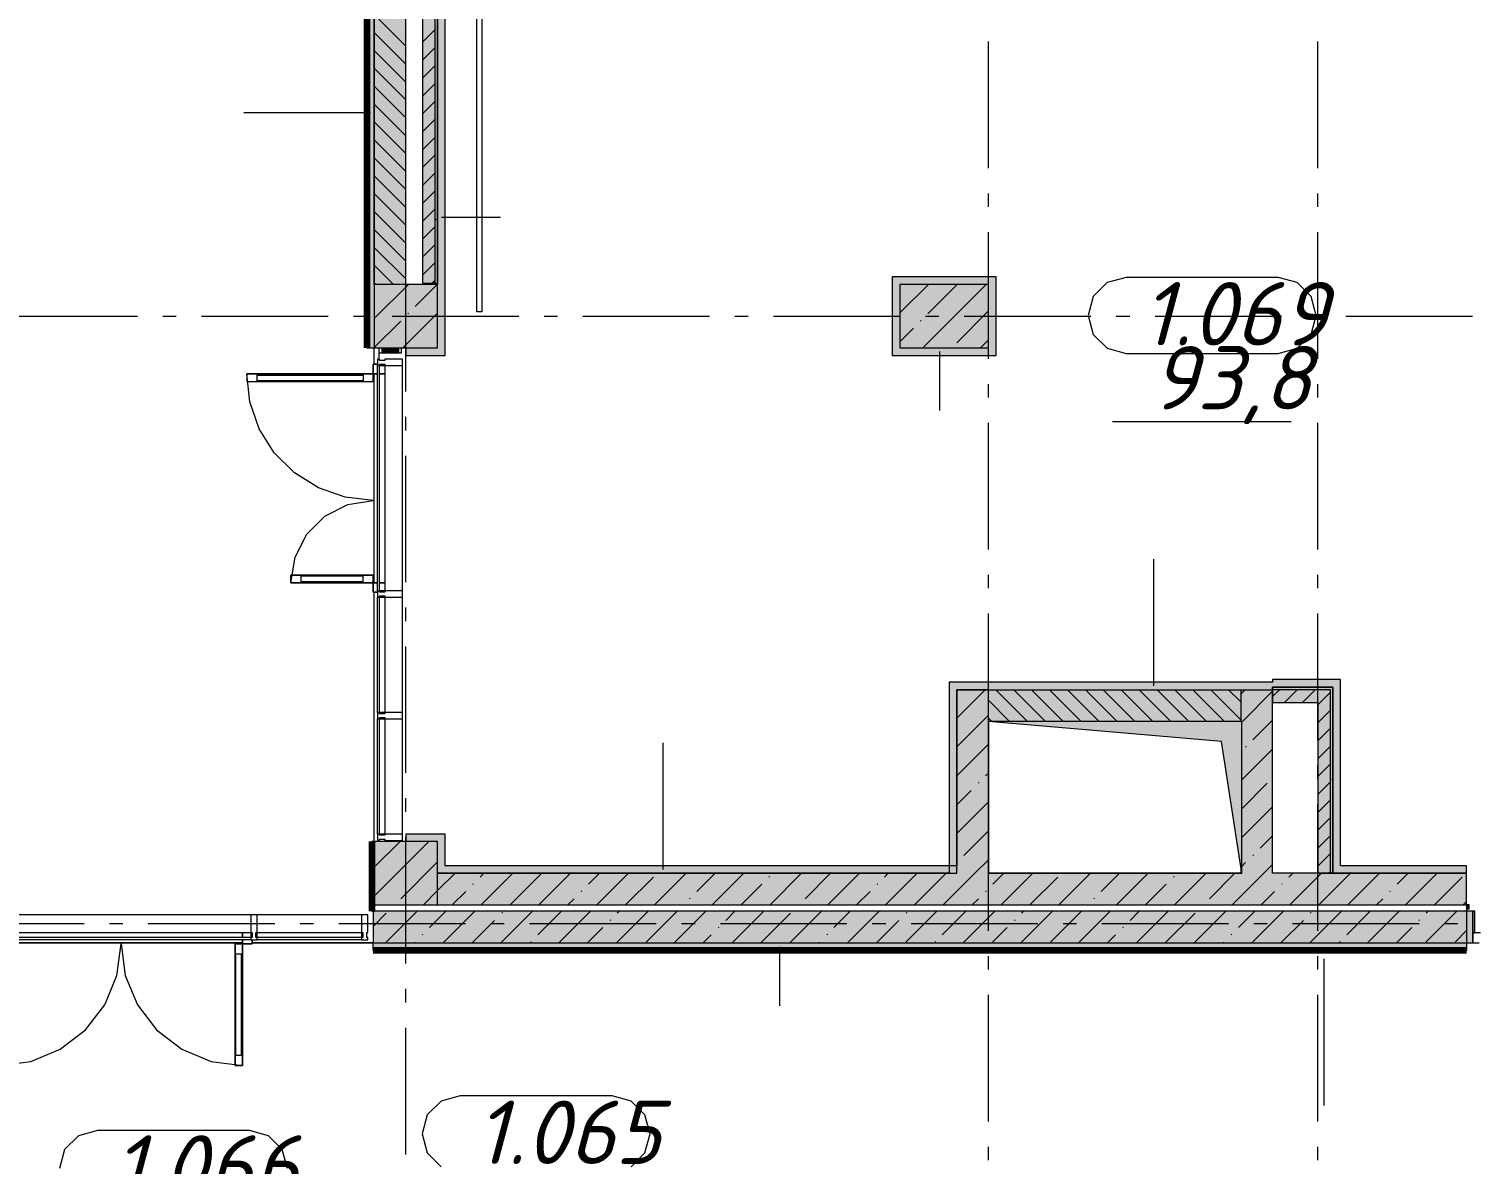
# Model space of a CAD drawing. Header units: millimetres. Extents: x -537608 to 253996, y -217170 to 186033.
# Drawn here: x -358903 to -347469, y -202596 to -193632 of the extents above; entities that cross this region are included whole.
import ezdxf

# ---------------------------------------------------------------- set-up
doc = ezdxf.new("R2010")
doc.units = ezdxf.units.MM
doc.layers.add('16) Лак 1.6м', color=160, linetype='Continuous', lineweight=90)
doc.layers.add('PDF _Геометрия', color=7, linetype='Continuous')
doc.layers.add('PDF _Текст', color=7, linetype='Continuous')
doc.layers.add('PDF _Сплошная заливка', color=7, linetype='Continuous', true_color=0xffffff)
doc.styles.add('PDF ISOCPEUR Italic', font='isocpeui.ttf')

msp = doc.modelspace()

# ---------------------------------------------------------------- hatches: boundary and pattern name
at = {"layer": 'PDF _Сплошная заливка', "transparency": 33554559}
h = msp.add_hatch(color=256, dxfattribs=at)
h.paths.add_polyline_path([(-355926.1997, -195649.6502), (-355926.1997, -192849.6508), (-356176.2008, -192849.6508), (-356176.2008, -195649.6502)], flags=0)
h.paths.add_polyline_path([(-356176.2008, -192349.6485), (-355926.1997, -192349.6485), (-355926.1997, -187549.6467), (-356176.2008, -187549.6467), (-356176.2008, -191069.5899)], flags=0)
h.paths.add_polyline_path([(-355926.1997, -187049.6466), (-355926.1997, -183849.6475), (-356176.2008, -183849.6475), (-356176.2008, -187049.6466)], flags=0)
for points in [[(-355796.1957, -195639.6519), (-355696.2038, -195639.6519), (-355696.2038, -183849.6475), (-355796.1957, -183849.6475), (-355796.1957, -193922.552)], [(-355696.2038, -195639.6519), (-355676.1986, -195639.6519), (-355676.1986, -183849.6475), (-355696.2038, -183849.6475), (-355696.2038, -193922.552)], [(-348626.1932, -198849.7375), (-348626.1932, -198829.7388), (-349083.2741, -198829.7388), (-349083.2741, -198849.7375), (-348726.1937, -198849.7375)], [(-348626.1932, -200299.6535), (-348606.1966, -200299.6535), (-348606.1966, -198829.7388), (-348626.1932, -198829.7388), (-348626.1932, -199628.4764)], [(-349486.1953, -199099.6526), (-349333.2752, -199099.6526), (-349333.2752, -198849.6515), (-351326.1966, -198849.6515), (-351326.1966, -199099.6526), (-349944.4302, -199099.6526)], [(-348726.1937, -200299.6535), (-348626.1932, -200299.6535), (-348626.1932, -198849.7375), (-348726.1937, -198849.7375), (-348726.1937, -199628.4764)]]:
    msp.add_hatch(color=256, dxfattribs=at).paths.add_polyline_path(points)
at = {"layer": 'PDF _Сплошная заливка', "true_color": 0x56bc34, "transparency": 33554559}
for points in [[(-356236.1993, -196149.6503), (-356176.2008, -196149.6503), (-356176.2008, -192469.6499), (-356236.1993, -192469.6499), (-356236.1993, -195649.6502)], [(-355676.1986, -196149.6503), (-355616.2, -196149.6503), (-355616.2, -192624.6498), (-355676.1986, -192624.6498), (-355676.1986, -195649.6502)], [(-351326.1966, -196149.6503), (-351266.198, -196149.6503), (-351266.198, -195589.6517), (-351326.1966, -195589.6517), (-351326.1966, -195649.6502)], [(-355676.1986, -196209.651), (-355616.2, -196209.651), (-355616.2, -196149.6503), (-355926.1997, -196149.6503), (-355926.1997, -196209.651)], [(-351326.1966, -196209.651), (-351266.198, -196209.651), (-351266.198, -196149.6503), (-352026.1996, -196149.6503), (-352026.1996, -196209.651)], [(-349083.2741, -198849.7375), (-349083.2741, -198789.739), (-351636.1962, -198789.739), (-351636.1962, -198849.7375), (-349333.2752, -198849.7375)], [(-348606.1966, -200239.6529), (-348546.198, -200239.6529), (-348546.198, -198769.7381), (-348606.1966, -198769.7381), (-348606.1966, -199628.4764)], [(-355676.1986, -200049.6524), (-355676.1986, -199989.6518), (-355926.1997, -199989.6518), (-355926.1997, -200049.6524), (-355847.3154, -200049.6524)], [(-351576.1977, -200299.6535), (-351576.1977, -200239.6529), (-355676.1986, -200239.6529), (-355676.1986, -200299.6535), (-353317.5075, -200299.6535)]]:
    msp.add_hatch(color=85, dxfattribs=at).paths.add_polyline_path(points)
at = {"layer": 'PDF _Сплошная заливка', "transparency": 33554559}
h = msp.add_hatch(color=256, dxfattribs=at)
h.paths.add_polyline_path([(-349333.2752, -200299.6535), (-349326.1963, -200299.6535), (-349333.2752, -200253.6686)], flags=0)
h.paths.add_polyline_path([(-349326.1963, -200299.6535), (-349083.2741, -200299.6535), (-349083.2741, -198849.6515), (-349333.2752, -198849.6515), (-349333.2752, -199099.6526), (-349326.1963, -199099.6526), (-349326.1963, -199628.4764)], flags=0)
at = {"layer": 'PDF _Сплошная заливка', "true_color": 0xe2e2e2, "transparency": 33554559}
msp.add_hatch(color=254, dxfattribs=at).paths.add_polyline_path([(-349326.1963, -200299.6535), (-349326.1963, -199099.6526), (-351326.1966, -199099.6526), (-349486.1953, -199259.6515), (-349429.452, -199628.4764)])
at = {"layer": 'PDF _Сплошная заливка', "true_color": 0x505050, "transparency": 33554559}
msp.add_hatch(color=251, dxfattribs=at).paths.add_polyline_path([(-356176.2008, -200599.6527), (-356176.2008, -200049.6524), (-356196.1975, -200049.6524), (-356196.1975, -200599.6527), (-356186.1991, -200599.6527)])
at = {"layer": 'PDF _Сплошная заливка', "transparency": 33554559}
h = msp.add_hatch(color=256, dxfattribs=at)
h.paths.add_polyline_path([(-343198.2756, -200549.6525), (-342926.1939, -200549.6525), (-342926.1939, -200299.6535), (-345451.1964, -200299.6535), (-345451.1964, -200549.6525), (-344884.8143, -200549.6525)], flags=0)
h.paths.add_polyline_path([(-347551.1971, -200549.6525), (-347551.1971, -200299.6535), (-355676.1986, -200299.6535), (-355676.1986, -200549.6525), (-349944.4302, -200549.6525)], flags=0)
h = msp.add_hatch(color=256, dxfattribs=at)
h.paths.add_polyline_path([(-339976.1894, -200849.6538), (-339976.1894, -200599.6527), (-345451.1964, -200599.6527), (-345451.1964, -200849.6538), (-341511.737, -200849.6538)], flags=0)
h.paths.add_polyline_path([(-347551.1971, -200849.6538), (-347551.1971, -200599.6527), (-356186.1991, -200599.6527), (-356186.1991, -200849.6538), (-349944.4302, -200849.6538)], flags=0)
at = {"layer": 'PDF _Сплошная заливка', "true_color": 0xff7d7d, "transparency": 33554559}
h = msp.add_hatch(color=11, dxfattribs=at)
h.paths.add_polyline_path([(-340036.1966, -200909.6524), (-339976.1894, -200909.6524), (-339976.1894, -200849.6538), (-345451.1964, -200849.6538), (-345451.1964, -200909.6524), (-341511.737, -200909.6524)], flags=0)
h.paths.add_polyline_path([(-349944.4302, -200909.6524), (-347551.1971, -200909.6524), (-347551.1971, -200849.6538), (-356186.1991, -200849.6538), (-356186.1991, -200909.6524), (-353317.5075, -200909.6524)], flags=0)
h.paths.add_polyline_path([(-361750.2006, -200909.6524), (-360176.2013, -200909.6524), (-360176.2013, -200849.6538), (-367666.2017, -200849.6538), (-367666.2017, -200909.6524), (-363436.7393, -200909.6524)], flags=0)

# ---------------------------------------------------------------- linework, layer by layer
at = {"layer": '16) Лак 1.6м'}
for p, q in [((-356236.1993, -192529.6506), (-356236.1993, -196149.6503)), ((-356196.1975, -200049.6524), (-356196.1975, -200599.6527)), ((-347551.1971, -200909.6524), (-356186.1991, -200909.6524))]:
    msp.add_line(p, q, dxfattribs=at)
at = {"layer": 'PDF _Геометрия', "lineweight": 9}
for p, q in [((-355366.1989, -195864.6507), (-355366.1989, -183284.6476)), ((-355326.197, -183284.6476), (-355326.197, -195864.6507)), ((-355796.1957, -183849.6475), (-355796.1957, -195639.6519)), ((-355696.2038, -195639.6519), (-355696.2038, -183849.6475)), ((-355676.1986, -192624.6498), (-355676.1986, -195639.6519)), ((-355676.1986, -195639.6519), (-355676.1986, -192624.6498)), ((-355616.2, -196149.6503), (-355616.2, -192684.6504)), ((-356176.2008, -192849.6508), (-356176.2008, -195649.6502)), ((-356176.2008, -195649.6502), (-356176.2008, -192849.6508)), ((-355926.1997, -195649.6502), (-355926.1997, -192849.6508)), ((-355926.1997, -193767.7417), (-356176.2008, -193517.7406)), ((-355926.1997, -193909.1628), (-356176.2008, -193659.1617)), ((-355796.1957, -193736.7305), (-355696.2038, -193636.7301)), ((-355926.1997, -194050.5839), (-356176.2008, -193800.5828)), ((-355796.1957, -193878.1517), (-355696.2038, -193778.1534)), ((-355796.1957, -194019.5728), (-355696.2038, -193919.5745)), ((-355926.1997, -194192.0051), (-356176.2008, -193942.0062)), ((-355926.1997, -194333.4263), (-356176.2008, -194083.4273)), ((-355796.1957, -194160.9961), (-355696.2038, -194060.9956)), ((-355926.1997, -194474.8474), (-356176.2008, -194224.8484)), ((-355796.1957, -194302.4172), (-355696.2038, -194202.4168)), ((-356206.1957, -194294.0552), (-357206.2002, -194294.0552)), ((-355926.1997, -194616.2707), (-356176.2008, -194366.2695)), ((-355796.1957, -194443.8384), (-355696.2038, -194343.838)), ((-355796.1957, -194585.2595), (-355696.2038, -194485.2591)), ((-355926.1997, -194757.6918), (-356176.2008, -194507.6907)), ((-355926.1997, -194899.113), (-356176.2008, -194649.1119)), ((-355796.1957, -194726.6807), (-355696.2038, -194626.6802)), ((-355926.1997, -195040.5341), (-356176.2008, -194790.533)), ((-355796.1957, -194868.1018), (-355696.2038, -194768.1013)), ((-355926.1997, -195181.9552), (-356176.2008, -194931.9541)), ((-355796.1957, -195009.5229), (-355696.2038, -194909.5247)), ((-355926.1997, -195323.3763), (-356176.2008, -195073.3774)), ((-355796.1957, -195150.9463), (-355696.2038, -195050.9458)), ((-355646.2036, -195118.3182), (-355180.0458, -195118.3182)), ((-355926.1997, -195464.7975), (-356176.2008, -195214.7986)), ((-355796.1957, -195292.3674), (-355696.2038, -195192.3669)), ((-355926.1997, -195606.2187), (-356176.2008, -195356.2197)), ((-355796.1957, -195433.7885), (-355696.2038, -195333.788)), ((-356024.1935, -195649.6502), (-356176.2008, -195497.6408)), ((-355796.1957, -195575.2096), (-355696.2038, -195475.2092)), ((-356165.6083, -195649.6502), (-356176.2008, -195639.062)), ((-355796.1957, -195639.6519), (-355696.2038, -195639.6519)), ((-355719.2232, -195639.6519), (-355696.2038, -195616.6304)), ((-355696.2038, -195639.6519), (-355676.1986, -195639.6519)), ((-355676.1986, -195639.6519), (-355676.1986, -195649.6502)), ((-352026.1996, -195589.6517), (-352086.1982, -195589.6517)), ((-352086.1982, -195589.6517), (-352086.1982, -196209.651)), ((-351326.1966, -195589.6517), (-352026.1996, -195589.6517)), ((-351266.198, -195589.6517), (-351326.1966, -195589.6517)), ((-351266.198, -196149.6503), (-351266.198, -195589.6517)), ((-356176.2008, -195918.7222), (-355907.1245, -195649.6502)), ((-355676.1986, -195649.6502), (-356176.2008, -195649.6502)), ((-356176.2008, -195649.6502), (-356176.2008, -196149.6503)), ((-356139.0408, -195653.4631), (-356135.2258, -195649.6502)), ((-355853.9121, -195824.5369), (-355679.0318, -195649.6502)), ((-355676.1986, -196149.6503), (-355676.1986, -195649.6502)), ((-352026.1996, -195874.4962), (-351801.3536, -195649.6502)), ((-352026.1996, -195649.6502), (-352026.1996, -196149.6503)), ((-351326.1966, -195649.6502), (-352026.1996, -195649.6502)), ((-351845.1534, -196149.6503), (-351345.1598, -195649.6502)), ((-351805.1687, -195881.5601), (-351573.2524, -195649.6502)), ((-351326.1966, -196149.6503), (-351326.1966, -195649.6502)), ((-355950.9328, -196149.6503), (-355676.1986, -195874.9204)), ((-355326.197, -195864.6507), (-355366.1989, -195864.6507)), ((-351577.0674, -196109.6592), (-351326.1966, -195858.7925)), ((-356176.2008, -196146.8212), (-355967.967, -195938.5854)), ((-355910.9396, -195881.5601), (-355906.1944, -195876.8192)), ((-351862.1876, -195938.5854), (-351857.451, -195933.8445)), ((-352026.1996, -196102.5953), (-351919.215, -195995.6107)), ((-351388.9595, -196149.6503), (-351326.1966, -196086.8895)), ((-356236.1993, -196149.6503), (-356176.2008, -196149.6503)), ((-356176.2008, -196149.6503), (-355676.1986, -196149.6503)), ((-356141.2024, -196149.6503), (-356141.2024, -196189.65)), ((-356141.2024, -196189.65), (-356116.2022, -196189.65)), ((-356116.2022, -196178.052), (-356087.8005, -196149.6503)), ((-356116.2022, -196149.6503), (-356116.2022, -196189.65)), ((-356116.2022, -196189.65), (-355986.1982, -196189.65)), ((-356049.874, -196189.65), (-356089.8759, -196149.6503)), ((-355986.379, -196189.65), (-355986.1982, -196189.4735)), ((-355986.1982, -196149.6503), (-355986.1982, -196189.65)), ((-355986.1982, -196189.65), (-355961.1981, -196189.65)), ((-355961.1981, -196189.65), (-355961.1981, -196149.6503)), ((-355926.1997, -196149.6503), (-355926.1997, -196209.651)), ((-355926.1997, -196209.651), (-355616.2, -196209.651)), ((-355682.8383, -196109.6592), (-355678.1017, -196104.9183)), ((-355616.2, -196209.651), (-355616.2, -196149.6503)), ((-352086.1982, -196209.651), (-352026.1996, -196209.651)), ((-352026.1996, -196149.6503), (-351326.1966, -196149.6503)), ((-352026.1996, -196209.651), (-351266.198, -196209.651)), ((-351714.4776, -196179.6517), (-351714.4776, -196645.8008)), ((-351266.198, -196209.651), (-351266.198, -196149.6503)), ((-356184.2012, -196354.6503), (-356184.2012, -196279.6522)), ((-356184.2012, -196279.6522), (-356151.2007, -196279.6522)), ((-356151.2007, -196279.6522), (-356184.2012, -196279.6522)), ((-356184.2012, -196279.6522), (-356184.2012, -196354.6503)), ((-356134.2009, -196239.6502), (-356151.2007, -196239.6502)), ((-356151.2007, -196239.6502), (-356151.2007, -196289.6504)), ((-356151.2007, -198069.651), (-356151.2007, -196289.6504)), ((-356151.2007, -196289.6504), (-356134.2009, -196289.6504)), ((-356134.2009, -196249.6507), (-356134.2009, -196239.6502)), ((-356094.1991, -196249.6507), (-356134.2009, -196249.6507)), ((-356134.2009, -196289.6504), (-356134.2009, -196279.6522)), ((-356134.2009, -196279.6522), (-356094.1991, -196279.6522)), ((-356134.2009, -196289.6504), (-356094.1991, -196289.6504)), ((-356134.2009, -198069.651), (-356134.2009, -196289.6504)), ((-355954.1967, -196239.6502), (-356094.1991, -196239.6502)), ((-356094.1991, -196239.6502), (-356094.1991, -196249.6507)), ((-356094.1991, -196279.6522), (-356094.1991, -196289.6504)), ((-356094.1991, -196289.6504), (-356094.1991, -198069.651)), ((-356094.1991, -196289.6504), (-355954.1967, -196289.6504)), ((-355954.1967, -196289.6504), (-355954.1967, -196239.6502)), ((-355954.1967, -198069.651), (-355954.1967, -196289.6504)), ((-357159.128, -196577.1711), (-357184.197, -196354.6503)), ((-357184.197, -196354.6503), (-356184.2012, -196354.6503)), ((-356184.2012, -196354.6503), (-357184.197, -196354.6503)), ((-357184.197, -196354.6503), (-357184.197, -196414.651)), ((-356184.2012, -196354.6503), (-357184.197, -196354.6503)), ((-357184.197, -196354.6503), (-357184.197, -196414.651)), ((-357184.197, -196414.651), (-356184.2012, -196414.651)), ((-357184.197, -196414.651), (-356184.2012, -196414.651)), ((-357104.2018, -196354.6503), (-357104.2018, -196414.651)), ((-357104.2018, -196364.6508), (-356264.1964, -196364.6508)), ((-357104.2018, -196408.6507), (-356264.1964, -196408.6507)), ((-356264.1964, -196354.6503), (-356264.1964, -196414.651)), ((-356184.2012, -196414.651), (-356184.2012, -196354.6503)), ((-356184.2012, -196414.651), (-356184.2012, -196354.6503)), ((-356184.2012, -196354.6503), (-356151.2007, -196354.6503)), ((-356151.2007, -196354.6503), (-356184.2012, -196354.6503)), ((-356094.1991, -196354.6503), (-356134.2009, -196354.6503)), ((-356134.2009, -196354.6503), (-356094.1991, -196354.6503)), ((-357085.1697, -196788.5353), (-357159.128, -196577.1711)), ((-356966.0338, -196978.1417), (-357085.1697, -196788.5353)), ((-356807.6882, -197136.4829), (-356966.0338, -196978.1417)), ((-356618.0818, -197255.621), (-356807.6882, -197136.4829)), ((-356406.7219, -197329.5793), (-356618.0818, -197255.621)), ((-356184.2012, -197354.6526), (-356406.7219, -197329.5793)), ((-356385.0633, -197386.4646), (-356184.2012, -197354.6526)), ((-356566.2645, -197478.7898), (-356385.0633, -197386.4646)), ((-356710.0647, -197622.5921), (-356566.2645, -197478.7898)), ((-356802.3834, -197803.7912), (-356710.0647, -197622.5921)), ((-356834.2041, -198004.6512), (-356802.3834, -197803.7912)), ((-350022.0571, -198819.7383), (-350022.0571, -197819.7382)), ((-356834.2041, -198004.6512), (-356834.2041, -197944.6526)), ((-356834.2041, -197944.6526), (-356184.2012, -197944.6526)), ((-356184.2012, -197944.6526), (-356834.2041, -197944.6526)), ((-356834.2041, -197944.6526), (-356834.2041, -198004.6512)), ((-356184.2012, -198004.6512), (-356834.2041, -198004.6512)), ((-356834.2041, -198004.6512), (-356184.2012, -198004.6512)), ((-356184.2012, -198004.6512), (-356834.2041, -198004.6512)), ((-356754.2002, -198004.6512), (-356754.2002, -197944.6526)), ((-356754.2002, -197950.6508), (-356264.1964, -197950.6508)), ((-356754.2002, -197994.6528), (-356264.1964, -197994.6528)), ((-356264.1964, -198004.6512), (-356264.1964, -197944.6526)), ((-356184.2012, -197944.6526), (-356184.2012, -198004.6512)), ((-356184.2012, -198004.6512), (-356184.2012, -197944.6526)), ((-356184.2012, -198004.6512), (-356151.2007, -198004.6512)), ((-356151.2007, -198004.6512), (-356184.2012, -198004.6512)), ((-356184.2012, -198004.6512), (-356184.2012, -198079.6515)), ((-356184.2012, -198079.6515), (-356184.2012, -198004.6512)), ((-356134.2009, -198004.6512), (-356094.1991, -198004.6512)), ((-356094.1991, -198004.6512), (-356134.2009, -198004.6512)), ((-356184.2012, -198079.6515), (-356151.2007, -198079.6515)), ((-356151.2007, -198079.6515), (-356184.2012, -198079.6515)), ((-356134.2009, -198069.651), (-356151.2007, -198069.651)), ((-356151.2007, -198069.651), (-356151.2007, -198119.6512)), ((-356151.2007, -199029.6514), (-356151.2007, -198119.6512)), ((-356151.2007, -198119.6512), (-356134.2009, -198119.6512)), ((-356134.2009, -198079.6515), (-356134.2009, -198069.651)), ((-356094.1991, -198069.651), (-356134.2009, -198069.651)), ((-356094.1991, -198079.6515), (-356134.2009, -198079.6515)), ((-356134.2009, -198119.6512), (-356134.2009, -198109.6508)), ((-356134.2009, -198109.6508), (-356094.1991, -198109.6508)), ((-356134.2009, -198119.6512), (-356094.1991, -198119.6512)), ((-356134.2009, -199029.6514), (-356134.2009, -198119.6512)), ((-355954.1967, -198069.651), (-356094.1991, -198069.651)), ((-356094.1991, -198069.651), (-356094.1991, -198079.6515)), ((-356094.1991, -198109.6508), (-356094.1991, -198119.6512)), ((-356094.1991, -198119.6512), (-356094.1991, -199029.6514)), ((-356094.1991, -198119.6512), (-355954.1967, -198119.6512)), ((-355954.1967, -198119.6512), (-355954.1967, -198069.651)), ((-355954.1967, -199029.6514), (-355954.1967, -198119.6512)), ((-349083.2741, -198789.739), (-351636.1962, -198789.739)), ((-351636.1962, -198789.739), (-351636.1962, -198849.7375)), ((-348606.1966, -198769.7381), (-349083.2741, -198769.7381)), ((-349083.2741, -198769.7381), (-349083.2741, -198789.739)), ((-349083.2741, -198849.7375), (-349083.2741, -198829.7388)), ((-349083.2741, -198829.7388), (-348606.1966, -198829.7388)), ((-348726.1937, -198829.7388), (-349083.2741, -198829.7388)), ((-349083.2741, -198829.7388), (-349083.2741, -198849.7375)), ((-348626.1932, -198829.7388), (-348726.1937, -198829.7388)), ((-348606.1966, -198829.7388), (-348626.1932, -198829.7388)), ((-348546.198, -198769.7381), (-348606.1966, -198769.7381)), ((-348606.1966, -200239.6529), (-348606.1966, -198829.7388)), ((-348606.1966, -198829.7388), (-348606.1966, -200239.6529)), ((-348546.198, -200239.6529), (-348546.198, -198769.7381)), ((-351636.1962, -198849.7375), (-351636.1962, -200299.6535)), ((-351576.1977, -199074.0733), (-351351.7737, -198849.6515)), ((-351326.1966, -198849.6515), (-351576.1977, -198849.6515)), ((-351576.1977, -198849.6515), (-351576.1977, -200239.6529)), ((-351576.1977, -200299.6535), (-351576.1977, -198849.7375)), ((-351576.1977, -198849.7375), (-351326.1966, -198849.7375)), ((-351326.1966, -199099.6526), (-351326.1966, -198849.6515)), ((-351326.1966, -198849.6515), (-349333.2752, -198849.6515)), ((-351326.1966, -198849.7375), (-349333.2752, -198849.7375)), ((-351159.9712, -199099.6526), (-351326.1966, -198933.4294)), ((-351018.5565, -199099.6526), (-351268.549, -198849.6515)), ((-350877.1332, -199099.6526), (-351127.1343, -198849.6515)), ((-350735.71, -199099.6526), (-350985.7111, -198849.6515)), ((-350594.2867, -199099.6526), (-350844.2878, -198849.6515)), ((-350452.8633, -199099.6526), (-350702.8644, -198849.6515)), ((-350311.4487, -199099.6526), (-350561.4498, -198849.6515)), ((-350170.0254, -199099.6526), (-350420.0265, -198849.6515)), ((-350028.6021, -199099.6526), (-350278.6032, -198849.6515)), ((-349887.1788, -199099.6526), (-350137.1799, -198849.6515)), ((-349745.7641, -199099.6526), (-349995.7566, -198849.6515)), ((-349604.3408, -199099.6526), (-349854.342, -198849.6515)), ((-349462.9176, -199099.6526), (-349712.9187, -198849.6515)), ((-349333.2752, -199087.8759), (-349571.4953, -198849.6515)), ((-349333.2752, -198946.4548), (-349430.0721, -198849.6515)), ((-349333.2752, -198884.0341), (-349298.8882, -198849.6515)), ((-349333.2752, -198849.6515), (-349333.2752, -199099.6526)), ((-349333.2752, -198849.7375), (-349083.2741, -198849.7375)), ((-349326.1963, -199105.0586), (-349083.2741, -198862.1321)), ((-349083.2741, -199099.6526), (-349083.2741, -198849.6515)), ((-349083.2741, -198903.2019), (-349029.812, -198849.7375)), ((-348726.1937, -198849.7375), (-349083.2741, -198849.7375)), ((-349083.2741, -198849.7375), (-349083.2741, -198949.738)), ((-349083.2741, -198949.738), (-348726.1937, -198949.738)), ((-348988.3891, -198949.738), (-348888.3887, -198849.7375)), ((-348846.9658, -198949.738), (-348746.9653, -198849.7375)), ((-348626.1932, -198849.7375), (-348726.1937, -198849.7375)), ((-348726.1937, -198970.3913), (-348626.1932, -198870.3908)), ((-348726.1937, -198949.738), (-348726.1937, -200299.6535)), ((-348626.1932, -200299.6535), (-348626.1932, -198849.7375)), ((-356134.2009, -199029.6514), (-356151.2007, -199029.6514)), ((-356151.2007, -199029.6514), (-356151.2007, -199079.6516)), ((-356094.1991, -199029.6514), (-356134.2009, -199029.6514)), ((-356134.2009, -199039.6518), (-356134.2009, -199029.6514)), ((-356094.1991, -199039.6518), (-356134.2009, -199039.6518)), ((-356134.2009, -199079.6516), (-356134.2009, -199069.6511)), ((-356134.2009, -199069.6511), (-356094.1991, -199069.6511)), ((-355954.1967, -199029.6514), (-356094.1991, -199029.6514)), ((-356094.1991, -199029.6514), (-356094.1991, -199039.6518)), ((-356094.1991, -199069.6511), (-356094.1991, -199079.6516)), ((-355954.1967, -199079.6516), (-355954.1967, -199029.6514)), ((-351576.1977, -199302.1724), (-351326.1966, -199052.1713)), ((-351301.3945, -199099.6526), (-351326.1966, -199074.8505)), ((-348726.1937, -199111.8124), (-348626.1932, -199011.812)), ((-356151.2007, -199989.6518), (-356151.2007, -199079.6516)), ((-356151.2007, -199079.6516), (-356134.2009, -199079.6516)), ((-356134.2009, -199079.6516), (-356094.1991, -199079.6516)), ((-356134.2009, -199989.6518), (-356134.2009, -199079.6516)), ((-356094.1991, -199079.6516), (-356094.1991, -199989.6518)), ((-356094.1991, -199079.6516), (-355954.1967, -199079.6516)), ((-355954.1967, -199989.6518), (-355954.1967, -199079.6516)), ((-351326.1966, -200299.6535), (-351326.1966, -199099.6526)), ((-349239.0533, -199246.0147), (-349083.2741, -199090.2312)), ((-349083.2741, -200299.6535), (-349083.2741, -199099.6526)), ((-348726.1937, -199253.2336), (-348626.1932, -199153.2332)), ((-353895.4208, -200269.6521), (-353895.4208, -199269.652)), ((-351576.1977, -199530.2694), (-351326.1966, -199280.2704)), ((-349296.0808, -199303.04), (-349291.3357, -199298.2992)), ((-348726.1937, -199394.6547), (-348626.1932, -199294.6543)), ((-349326.1963, -199561.2547), (-349083.2741, -199318.3303)), ((-351348.9662, -199531.1391), (-351326.1966, -199508.3695)), ((-348726.1937, -199536.0759), (-348626.1932, -199436.0776)), ((-351576.1977, -199758.3685), (-351463.0125, -199645.1876)), ((-351405.9936, -199588.1623), (-351401.2485, -199583.4215)), ((-349326.1963, -199789.3537), (-349125.007, -199588.1623)), ((-348726.1937, -199677.4991), (-348626.1932, -199577.4987)), ((-351576.1977, -199986.4675), (-351326.1966, -199736.4686)), ((-348726.1937, -199818.9203), (-348626.1932, -199718.9198)), ((-349326.1963, -200017.4528), (-349083.2741, -199774.5264)), ((-348726.1937, -199960.3415), (-348626.1932, -199860.341)), ((-356134.2009, -199989.6518), (-356151.2007, -199989.6518)), ((-356151.2007, -199989.6518), (-356151.2007, -200039.652)), ((-356094.1991, -199989.6518), (-356134.2009, -199989.6518)), ((-356134.2009, -199999.6522), (-356134.2009, -199989.6518)), ((-355954.1967, -199989.6518), (-356094.1991, -199989.6518)), ((-356094.1991, -199989.6518), (-356094.1991, -199999.6522)), ((-355954.1967, -200039.652), (-355954.1967, -199989.6518)), ((-355676.1986, -199989.6518), (-355926.1997, -199989.6518)), ((-355926.1997, -199989.6518), (-355926.1997, -200049.6524)), ((-355616.2, -199989.6518), (-355676.1986, -199989.6518)), ((-355616.2, -200239.6529), (-355616.2, -199989.6518)), ((-351520.04, -200158.409), (-351326.1966, -199964.5655)), ((-356176.2008, -200049.6524), (-356196.1975, -200049.6524)), ((-356176.2008, -200480.6956), (-355745.1534, -200049.6524)), ((-356176.2008, -200252.5964), (-355973.2546, -200049.6524)), ((-355676.1986, -200049.6524), (-356176.2008, -200049.6524)), ((-356176.2008, -200049.6524), (-356176.2008, -200549.6525)), ((-356151.2007, -200039.652), (-356134.2009, -200039.652)), ((-356094.1991, -199999.6522), (-356134.2009, -199999.6522)), ((-356134.2009, -200039.652), (-356134.2009, -200029.6515)), ((-356134.2009, -200029.6515), (-356094.1991, -200029.6515)), ((-356094.1991, -200029.6515), (-356094.1991, -200039.652)), ((-356094.1991, -200039.652), (-355954.1967, -200039.652)), ((-355676.1986, -200549.6525), (-355676.1986, -200049.6524)), ((-349182.0344, -200101.3858), (-349083.2741, -200002.6255)), ((-348726.1937, -200101.7626), (-348626.1932, -200001.7621)), ((-355967.967, -200500.5565), (-355682.8383, -200215.4343)), ((-351576.1977, -200214.5666), (-351572.3223, -200210.6935)), ((-351433.1898, -200299.6535), (-351326.1966, -200192.6646)), ((-349326.1963, -200245.5519), (-349296.0808, -200215.4343)), ((-349239.0533, -200158.409), (-349234.3168, -200153.6682)), ((-348726.1937, -200243.1837), (-348626.1932, -200143.1832)), ((-355676.1986, -200436.8915), (-355538.9606, -200299.6535)), ((-351636.1962, -200299.6535), (-355676.1986, -200299.6535)), ((-355676.1986, -200299.6535), (-351576.1977, -200299.6535)), ((-351576.1977, -200239.6529), (-355616.2, -200239.6529)), ((-355340.6907, -200329.4827), (-355310.8594, -200299.6535)), ((-355332.7592, -200549.6525), (-355082.7667, -200299.6535)), ((-355104.6666, -200549.6525), (-354854.6654, -200299.6535)), ((-354876.5653, -200549.6525), (-354626.5642, -200299.6535)), ((-354485.3218, -200386.5081), (-354398.4716, -200299.6535)), ((-354420.3715, -200549.6525), (-354170.3703, -200299.6535)), ((-354192.2702, -200549.6525), (-353972.1005, -200329.4827)), ((-353964.169, -200549.6525), (-353714.1679, -200299.6535)), ((-353629.9529, -200443.5334), (-353486.0752, -200299.6535)), ((-353507.975, -200549.6525), (-353257.974, -200299.6535)), ((-353059.704, -200329.4827), (-353054.9676, -200324.742)), ((-353051.7812, -200549.6525), (-352801.78, -200299.6535)), ((-352774.5839, -200500.5565), (-352573.6788, -200299.6535)), ((-352595.5787, -200549.6525), (-352345.5776, -200299.6535)), ((-352147.3163, -200329.4827), (-352117.4849, -200299.6535)), ((-352139.3848, -200549.6525), (-351889.3837, -200299.6535)), ((-351911.2835, -200549.6525), (-351661.2825, -200299.6535)), ((-351683.1823, -200549.6525), (-351433.1898, -200299.6535)), ((-351636.1962, -200299.6535), (-351576.1977, -200299.6535)), ((-351576.1977, -200299.6535), (-351576.1977, -200239.6529)), ((-349333.2752, -200299.6535), (-351326.1966, -200299.6535)), ((-351291.9387, -200386.5081), (-351205.0885, -200299.6535)), ((-351226.9884, -200549.6525), (-350976.9873, -200299.6535)), ((-350998.8871, -200549.6525), (-350778.7174, -200329.4827)), ((-350770.7945, -200549.6525), (-350520.7934, -200299.6535)), ((-350436.5698, -200443.5334), (-350292.6922, -200299.6535)), ((-350314.592, -200549.6525), (-350064.5909, -200299.6535)), ((-349866.3296, -200329.4827), (-349861.5845, -200324.742)), ((-349858.3981, -200549.6525), (-349608.397, -200299.6535)), ((-349581.2009, -200500.5565), (-349380.2957, -200299.6535)), ((-349402.2042, -200549.6525), (-349152.2031, -200299.6535)), ((-349333.2752, -200253.6686), (-349333.2752, -200299.6535)), ((-349152.2031, -200299.6535), (-349083.2741, -200230.7246)), ((-347551.1971, -200299.6535), (-349083.2741, -200299.6535)), ((-348953.9332, -200329.4827), (-348924.1018, -200299.6535)), ((-348946.0017, -200549.6525), (-348696.0006, -200299.6535)), ((-348726.1937, -200299.6535), (-348626.1932, -200299.6535)), ((-348717.9005, -200549.6525), (-348467.908, -200299.6535)), ((-348641.2467, -200299.6535), (-348626.1932, -200284.6044)), ((-348626.1932, -200299.6535), (-348606.1966, -200299.6535)), ((-348606.1966, -200299.6535), (-348606.1966, -200239.6529)), ((-348606.1966, -200239.6529), (-348606.1966, -200299.6535)), ((-348606.1966, -200299.6535), (-347551.1971, -200299.6535)), ((-347551.1971, -200239.6529), (-348546.198, -200239.6529)), ((-348489.8079, -200549.6525), (-348239.8067, -200299.6535)), ((-348098.5643, -200386.5081), (-348011.7055, -200299.6535)), ((-348033.6053, -200549.6525), (-347783.6042, -200299.6535)), ((-347805.5127, -200549.6525), (-347585.3429, -200329.4827)), ((-347551.1971, -200299.6535), (-347551.1971, -200239.6529)), ((-347551.1971, -200549.6525), (-347551.1971, -200299.6535)), ((-355788.9618, -200549.6525), (-355676.1986, -200436.8915)), ((-355560.8605, -200549.6525), (-355454.7456, -200443.5334)), ((-355397.7182, -200386.5081), (-355392.9731, -200381.7673)), ((-354542.3492, -200443.5334), (-354537.6042, -200438.7904)), ((-353279.8738, -200549.6525), (-353116.7315, -200386.5081)), ((-352367.4774, -200549.6525), (-352261.3626, -200443.5334)), ((-352204.3351, -200386.5081), (-352199.5986, -200381.7673)), ((-351348.9662, -200443.5334), (-351344.2297, -200438.7904)), ((-350086.4994, -200549.6525), (-349923.3485, -200386.5081)), ((-349174.103, -200549.6525), (-349067.9795, -200443.5334)), ((-349010.9607, -200386.5081), (-349006.2156, -200381.7673)), ((-348155.5832, -200443.5334), (-348150.8466, -200438.7904)), ((-356176.2008, -200549.6525), (-355676.1986, -200549.6525)), ((-356176.2008, -200599.6527), (-356176.2008, -200549.6525)), ((-355676.1986, -200549.6525), (-347551.1971, -200549.6525)), ((-354648.4641, -200549.6525), (-354599.3681, -200500.5565)), ((-353686.9803, -200500.5565), (-353682.2352, -200495.8158)), ((-351455.0896, -200549.6525), (-351405.9936, -200500.5565)), ((-350493.5973, -200500.5565), (-350488.8522, -200495.8158)), ((-348261.7066, -200549.6525), (-348212.6106, -200500.5565)), ((-347577.4114, -200549.6525), (-347551.1971, -200523.4381)), ((-347531.2004, -200549.6525), (-347551.1971, -200549.6525)), ((-347551.1971, -200549.6525), (-347551.1971, -200580.5733)), ((-347531.2004, -200580.5733), (-347531.2004, -200549.6525)), ((-357151.1965, -200627.6519), (-359201.1969, -200627.6519)), ((-357101.1963, -200627.6519), (-357151.1965, -200627.6519)), ((-357151.1965, -200627.6519), (-357151.1965, -200767.6521)), ((-356276.2012, -200627.6519), (-357101.1963, -200627.6519)), ((-357101.1963, -200767.6521), (-357101.1963, -200627.6519)), ((-356226.201, -200627.6519), (-356276.2012, -200627.6519)), ((-356276.2012, -200627.6519), (-356276.2012, -200767.6521)), ((-356226.201, -200767.6521), (-356226.201, -200627.6519)), ((-356196.1975, -200599.6527), (-356186.1991, -200599.6527)), ((-356186.1991, -200599.6527), (-356186.1991, -200849.6538)), ((-356186.1991, -200599.6527), (-356176.2008, -200599.6527)), ((-356186.1991, -200718.7929), (-356082.0133, -200614.6071)), ((-347551.1971, -200599.6527), (-356176.2008, -200599.6527)), ((-356088.963, -200849.6538), (-355838.962, -200599.6527)), ((-355739.8658, -200728.6556), (-355610.8607, -200599.6527)), ((-355632.7605, -200849.6538), (-355382.7594, -200599.6527)), ((-355404.6679, -200849.6538), (-355226.6444, -200671.6324)), ((-355176.5667, -200849.6538), (-354926.5655, -200599.6527)), ((-355169.6169, -200614.6071), (-355164.8804, -200609.8642)), ((-354884.4968, -200785.6809), (-354698.4643, -200599.6527)), ((-354720.3728, -200849.6538), (-354470.3717, -200599.6527)), ((-354314.248, -200671.6324), (-354309.5115, -200666.8895)), ((-354264.1703, -200849.6538), (-354014.1692, -200599.6527)), ((-354257.2205, -200614.6071), (-354242.2704, -200599.6527)), ((-354029.1279, -200842.7062), (-353786.0765, -200599.6527)), ((-353807.9764, -200849.6538), (-353557.9753, -200599.6527)), ((-353401.8516, -200671.6324), (-353329.874, -200599.6527)), ((-353351.7739, -200849.6538), (-353101.7814, -200599.6527)), ((-353123.6813, -200849.6538), (-352888.6302, -200614.6071)), ((-352895.58, -200849.6538), (-352645.5789, -200599.6527)), ((-352546.4827, -200728.6556), (-352417.4777, -200599.6527)), ((-352439.3861, -200849.6538), (-352189.385, -200599.6527)), ((-352211.2848, -200849.6538), (-352033.2614, -200671.6324)), ((-351983.1836, -200849.6538), (-351733.1825, -200599.6527)), ((-351976.2425, -200614.6071), (-351971.4973, -200609.8642)), ((-351691.1138, -200785.6809), (-351505.0898, -200599.6527)), ((-351526.9897, -200849.6538), (-351276.9886, -200599.6527)), ((-351120.8649, -200671.6324), (-351116.1285, -200666.8895)), ((-351070.7958, -200849.6538), (-350820.7947, -200599.6527)), ((-351063.8461, -200614.6071), (-351048.8874, -200599.6527)), ((-350835.7448, -200842.7062), (-350592.6935, -200599.6527)), ((-350614.5933, -200849.6538), (-350364.5923, -200599.6527)), ((-350208.4772, -200671.6324), (-350136.4996, -200599.6527)), ((-350158.3994, -200849.6538), (-349908.3983, -200599.6527)), ((-349930.2982, -200849.6538), (-349695.2558, -200614.6071)), ((-349702.1969, -200849.6538), (-349452.1958, -200599.6527)), ((-349353.1082, -200728.6556), (-349224.1032, -200599.6527)), ((-349246.0031, -200849.6538), (-348996.0019, -200599.6527)), ((-349017.9018, -200849.6538), (-348839.8869, -200671.6324)), ((-348789.8092, -200849.6538), (-348539.8081, -200599.6527)), ((-348782.8594, -200614.6071), (-348778.1143, -200609.8642)), ((-348497.7307, -200785.6809), (-348311.7068, -200599.6527)), ((-348333.6066, -200849.6538), (-348083.6055, -200599.6527)), ((-347927.4905, -200671.6324), (-347922.7454, -200666.8895)), ((-347877.4128, -200849.6538), (-347627.4116, -200599.6527)), ((-347870.463, -200614.6071), (-347855.5129, -200599.6527)), ((-347551.1971, -200580.5733), (-347531.2004, -200580.5733)), ((-347501.1969, -200599.6527), (-347551.1971, -200599.6527)), ((-347551.1971, -200599.6527), (-347551.1971, -200849.6538)), ((-347501.1969, -200849.6538), (-347501.1969, -200599.6527)), ((-347486.195, -200599.6527), (-347501.1969, -200599.6527)), ((-347501.1969, -200599.6527), (-347501.1969, -200769.6522)), ((-347486.195, -200769.6522), (-347486.195, -200599.6527)), ((-359201.1969, -200767.6521), (-357151.1965, -200767.6521)), ((-357216.1985, -200807.6518), (-357216.1985, -200767.6521)), ((-357216.1985, -200767.6521), (-357216.1985, -200807.6518)), ((-357151.1965, -200767.6521), (-357151.1965, -200807.6518)), ((-357151.1965, -200767.6521), (-357141.1981, -200767.6521)), ((-357141.1981, -200767.6521), (-357141.1981, -200807.6518)), ((-357111.2032, -200807.6518), (-357111.2032, -200767.6521)), ((-357111.2032, -200767.6521), (-357101.1963, -200767.6521)), ((-357101.1963, -200807.6518), (-357101.1963, -200767.6521)), ((-357101.1963, -200767.6521), (-356276.2012, -200767.6521)), ((-356276.2012, -200767.6521), (-356276.2012, -200807.6518)), ((-356276.2012, -200767.6521), (-356266.2029, -200767.6521)), ((-356266.2029, -200767.6521), (-356266.2029, -200807.6518)), ((-356236.1993, -200807.6518), (-356236.1993, -200767.6521)), ((-356236.1993, -200767.6521), (-356226.201, -200767.6521)), ((-355796.8932, -200785.6809), (-355792.1481, -200780.9401)), ((-354492.2716, -200849.6538), (-354371.2755, -200728.6556)), ((-353579.8751, -200849.6538), (-353515.9065, -200785.6809)), ((-353458.8791, -200728.6556), (-353454.134, -200723.9148)), ((-352603.5102, -200785.6809), (-352598.7651, -200780.9401)), ((-351298.8885, -200849.6538), (-351177.8924, -200728.6556)), ((-350386.4921, -200849.6538), (-350322.5235, -200785.6809)), ((-350265.496, -200728.6556), (-350260.7595, -200723.9148)), ((-349410.1271, -200785.6809), (-349405.3906, -200780.9401)), ((-348105.514, -200849.6538), (-347984.5094, -200728.6556)), ((-347642.3617, -200842.7062), (-347551.1971, -200751.5372)), ((-347441.1983, -200769.6522), (-347501.1969, -200769.6522)), ((-347501.1969, -200769.6522), (-347501.1969, -200849.6538)), ((-347501.1969, -200769.6522), (-347486.195, -200769.6522)), ((-357151.1965, -200807.6518), (-359201.1969, -200807.6518)), ((-357151.1965, -200824.6537), (-359201.1969, -200824.6537)), ((-358208.9087, -201106.1203), (-358176.201, -200857.652)), ((-358176.201, -200857.652), (-358143.4934, -201106.1203)), ((-357276.197, -200857.652), (-357216.1985, -200857.652)), ((-357276.197, -201817.6524), (-357276.197, -200857.652)), ((-357276.197, -200857.652), (-357276.197, -201817.6524)), ((-357216.1985, -200857.652), (-357276.197, -200857.652)), ((-357216.1985, -200857.652), (-357216.1985, -200824.6537)), ((-357216.1985, -200824.6537), (-357216.1985, -200857.652)), ((-357216.1985, -201817.6524), (-357216.1985, -200857.652)), ((-357216.1985, -200857.652), (-357141.1981, -200857.652)), ((-357141.1981, -200857.652), (-357216.1985, -200857.652)), ((-357216.1985, -200857.652), (-357216.1985, -201817.6524)), ((-357216.1985, -201817.6524), (-357216.1985, -200857.652)), ((-357141.1981, -200807.6518), (-357151.1965, -200807.6518)), ((-357151.1965, -200807.6518), (-357151.1965, -200824.6537)), ((-357151.1965, -200824.6537), (-357101.1963, -200824.6537)), ((-357141.1981, -200857.652), (-357141.1981, -200824.6537)), ((-357141.1981, -200824.6537), (-357141.1981, -200857.652)), ((-357101.1963, -200807.6518), (-357111.2032, -200807.6518)), ((-356276.2012, -200807.6518), (-357101.1963, -200807.6518)), ((-357101.1963, -200824.6537), (-357101.1963, -200807.6518)), ((-356276.2012, -200824.6537), (-357101.1963, -200824.6537)), ((-356266.2029, -200807.6518), (-356276.2012, -200807.6518)), ((-356276.2012, -200807.6518), (-356276.2012, -200824.6537)), ((-356276.2012, -200824.6537), (-356226.201, -200824.6537)), ((-356226.201, -200807.6518), (-356236.1993, -200807.6518)), ((-356226.201, -200824.6537), (-356226.201, -200807.6518)), ((-356186.1991, -200849.6538), (-347551.1971, -200849.6538)), ((-356186.1991, -200909.6524), (-356186.1991, -200849.6538)), ((-356186.1991, -200849.6538), (-347551.1971, -200849.6538)), ((-355860.8618, -200849.6538), (-355853.9121, -200842.7062)), ((-354941.5243, -200842.7062), (-354936.7792, -200837.9633)), ((-352976.1694, -200879.6531), (-352976.1694, -201345.8022)), ((-352667.4788, -200849.6538), (-352660.5376, -200842.7062)), ((-351748.1412, -200842.7062), (-351743.3961, -200837.9633)), ((-349474.1043, -200849.6538), (-349467.1545, -200842.7062)), ((-348554.7582, -200842.7062), (-348550.0217, -200837.9633)), ((-347551.1971, -200849.6538), (-347501.1969, -200849.6538)), ((-347551.1971, -200849.6538), (-347551.1971, -200909.6524)), ((-347501.1969, -200849.6538), (-347451.1966, -200849.6538)), ((-357216.1985, -200937.6537), (-357276.197, -200937.6537)), ((-357270.2032, -201737.653), (-357270.2032, -200937.6537)), ((-357226.1968, -201737.653), (-357226.1968, -200937.6537)), ((-348676.1934, -202134.7848), (-348676.1934, -200974.7857)), ((-358304.8186, -201337.6533), (-358208.9087, -201106.1203)), ((-358143.4934, -201106.1203), (-358047.5835, -201337.6533)), ((-358457.3769, -201536.4765), (-358304.8186, -201337.6533)), ((-358047.5835, -201337.6533), (-357895.0251, -201536.4765)), ((-358656.198, -201689.0371), (-358457.3769, -201536.4765)), ((-357895.0251, -201536.4765), (-357696.2041, -201689.0371)), ((-358887.7353, -201784.9426), (-358656.198, -201689.0371)), ((-357696.2041, -201689.0371), (-357464.6667, -201784.9426)), ((-359136.2036, -201817.6524), (-358887.7353, -201784.9426)), ((-357464.6667, -201784.9426), (-357216.1985, -201817.6524)), ((-357216.1985, -201737.653), (-357276.197, -201737.653)), ((-357216.1985, -201817.6524), (-357276.197, -201817.6524)), ((-357276.197, -201817.6524), (-357216.1985, -201817.6524))]:
    msp.add_line(p, q, dxfattribs=at)
at = {"layer": 'PDF _Геометрия', "color": 253, "lineweight": 9, "true_color": 0xaaaaaa}
for p, q in [((-355926.1997, -193790.0743), (-355926.1997, -193684.2393)), ((-351326.1966, -194730.8574), (-351326.1966, -193730.8573)), ((-348726.1937, -194730.8574), (-348726.1937, -193730.8573)), ((-355926.1997, -194990.0731), (-355926.1997, -193990.073)), ((-351326.1966, -195036.6911), (-351326.1966, -194930.8583)), ((-348726.1937, -195036.6911), (-348726.1937, -194930.8583)), ((-355926.1997, -195295.9069), (-355926.1997, -195190.074)), ((-351326.1966, -196236.6921), (-351326.1966, -195236.6919)), ((-348726.1937, -196236.6921), (-348726.1937, -195236.6919)), ((-355926.1997, -196495.9078), (-355926.1997, -195495.9077)), ((-350389.3598, -195633.8842), (-350499.1605, -195743.6913)), ((-350239.3591, -195593.6906), (-350389.3598, -195633.8842)), ((-349039.3538, -195593.6906), (-350239.3591, -195593.6906)), ((-348889.3532, -195633.8842), (-349039.3538, -195593.6906)), ((-348779.5525, -195743.6913), (-348889.3532, -195633.8842)), ((-350499.1605, -195743.6913), (-350539.3604, -195893.6919)), ((-348739.3525, -195893.6919), (-348779.5525, -195743.6913)), ((-359046.5287, -195899.6513), (-358046.5243, -195899.6513)), ((-357846.532, -195899.6513), (-357740.6927, -195899.6513)), ((-357540.6918, -195899.6513), (-356540.696, -195899.6513)), ((-356340.6951, -195899.6513), (-356234.8645, -195899.6513)), ((-356034.8636, -195899.6513), (-355034.8592, -195899.6513)), ((-354834.8583, -195899.6513), (-354729.0277, -195899.6513)), ((-354529.0268, -195899.6513), (-353529.0223, -195899.6513)), ((-353329.0301, -195899.6513), (-353223.1908, -195899.6513)), ((-353023.1899, -195899.6513), (-352023.1941, -195899.6513)), ((-351823.1933, -195899.6513), (-351717.3626, -195899.6513)), ((-351517.3617, -195899.6513), (-350517.3573, -195899.6513)), ((-350539.3604, -195893.6919), (-350499.1605, -196043.6904)), ((-350317.3564, -195899.6513), (-350211.5258, -195899.6513)), ((-350011.5249, -195899.6513), (-349011.5204, -195899.6513)), ((-348811.5281, -195899.6513), (-348705.6889, -195899.6513)), ((-348779.5525, -196043.6904), (-348739.3525, -195893.6919)), ((-348505.688, -195899.6513), (-347505.6922, -195899.6513)), ((-350499.1605, -196043.6904), (-350389.3598, -196153.4997)), ((-348889.3532, -196153.4997), (-348779.5525, -196043.6904)), ((-350389.3598, -196153.4997), (-350239.3591, -196193.6911)), ((-350239.3591, -196193.6911), (-349039.3538, -196193.6911)), ((-349039.3538, -196193.6911), (-348889.3532, -196153.4997)), ((-351326.1966, -196542.5257), (-351326.1966, -196436.6908)), ((-348726.1937, -196542.5257), (-348726.1937, -196436.6908)), ((-355926.1997, -196801.7415), (-355926.1997, -196695.9087)), ((-351326.1966, -197742.5246), (-351326.1966, -196742.5245)), ((-350348.3934, -196731.7253), (-348935.4867, -196731.7253)), ((-348726.1937, -197742.5246), (-348726.1937, -196742.5245)), ((-355926.1997, -198001.7425), (-355926.1997, -197001.7424)), ((-351326.1966, -198048.3583), (-351326.1966, -197942.5255)), ((-348726.1937, -198048.3583), (-348726.1937, -197942.5255)), ((-355926.1997, -198307.5762), (-355926.1997, -198201.7413)), ((-351326.1966, -199248.3593), (-351326.1966, -198248.3592)), ((-348726.1937, -199248.3593), (-348726.1937, -198248.3592)), ((-355926.1997, -199507.5751), (-355926.1997, -198507.5749)), ((-349326.1963, -199099.6526), (-351326.1966, -199099.6526)), ((-351326.1966, -199099.6526), (-351326.1966, -200299.6535)), ((-349486.1953, -199259.6515), (-351326.1966, -199099.6526)), ((-349326.1963, -200299.6535), (-349326.1963, -199099.6526)), ((-349326.1963, -200299.6535), (-349486.1953, -199259.6515)), ((-351326.1966, -199554.193), (-351326.1966, -199448.3601)), ((-348726.1937, -199554.193), (-348726.1937, -199448.3601)), ((-355926.1997, -199813.4087), (-355926.1997, -199707.5759)), ((-351326.1966, -200754.194), (-351326.1966, -199754.1939)), ((-348726.1937, -200754.194), (-348726.1937, -199754.1939)), ((-355926.1997, -201013.4097), (-355926.1997, -200013.4096)), ((-351326.1966, -200299.6535), (-349326.1963, -200299.6535)), ((-358467.1341, -200699.6532), (-359467.1299, -200699.6532)), ((-358161.294, -200699.6532), (-358267.1332, -200699.6532)), ((-356961.2972, -200699.6532), (-357961.2931, -200699.6532)), ((-356655.4657, -200699.6532), (-356761.2963, -200699.6532)), ((-355455.4604, -200699.6532), (-356455.4648, -200699.6532)), ((-355149.6289, -200699.6532), (-355255.4596, -200699.6532)), ((-353949.6322, -200699.6532), (-354949.628, -200699.6532)), ((-353643.7921, -200699.6532), (-353749.6313, -200699.6532)), ((-352443.7954, -200699.6532), (-353443.7912, -200699.6532)), ((-352137.9639, -200699.6532), (-352243.7945, -200699.6532)), ((-350937.9585, -200699.6532), (-351937.963, -200699.6532)), ((-350632.127, -200699.6532), (-350737.9576, -200699.6532)), ((-349432.1303, -200699.6532), (-350432.1261, -200699.6532)), ((-349126.2901, -200699.6532), (-349232.1294, -200699.6532)), ((-347926.2935, -200699.6532), (-348926.2979, -200699.6532)), ((-347620.462, -200699.6532), (-347726.2926, -200699.6532)), ((-351326.1966, -201060.0276), (-351326.1966, -200954.1927)), ((-348726.1937, -201060.0276), (-348726.1937, -200954.1927)), ((-355926.1997, -201319.2434), (-355926.1997, -201213.4106)), ((-351326.1966, -202260.0265), (-351326.1966, -201260.0264)), ((-348726.1937, -202260.0265), (-348726.1937, -201260.0264)), ((-355926.1997, -202519.2444), (-355926.1997, -201519.2421)), ((-355649.3124, -202098.6152), (-355759.1218, -202208.4223)), ((-355499.3118, -202058.4238), (-355649.3124, -202098.6152)), ((-354299.3065, -202058.4238), (-355499.3118, -202058.4238)), ((-354149.3058, -202098.6152), (-354299.3065, -202058.4238)), ((-354039.5051, -202208.4223), (-354149.3058, -202098.6152)), ((-355759.1218, -202208.4223), (-355799.3131, -202358.423)), ((-353999.3138, -202358.423), (-354039.5051, -202208.4223)), ((-358513.0868, -202372.0749), (-358622.8961, -202481.882)), ((-358363.0861, -202331.8835), (-358513.0868, -202372.0749)), ((-357163.0894, -202331.8835), (-358363.0861, -202331.8835)), ((-357013.0887, -202372.0749), (-357163.0894, -202331.8835)), ((-356903.2795, -202481.882), (-357013.0887, -202372.0749)), ((-355799.3131, -202358.423), (-355759.1218, -202508.4237)), ((-354039.5051, -202508.4237), (-353999.3138, -202358.423)), ((-358622.8961, -202481.882), (-358663.0874, -202631.8827)), ((-356863.088, -202631.8827), (-356903.2795, -202481.882)), ((-351326.1966, -202565.8602), (-351326.1966, -202460.0274)), ((-348726.1937, -202565.8602), (-348726.1937, -202460.0274)), ((-355759.1218, -202508.4237), (-355649.3124, -202618.2308)), ((-354149.3058, -202618.2308), (-354039.5051, -202508.4237))]:
    msp.add_line(p, q, dxfattribs=at)
at = {"layer": 'PDF _Геометрия', "color": 8, "lineweight": 9, "true_color": 0x787878}
for p, q in [((-355684.0698, -195140.414), (-355687.4198, -195134.6075)), ((-348615.3079, -199555.9153), (-348618.6579, -199561.7219))]:
    msp.add_line(p, q, dxfattribs=at)
at = {"layer": 'PDF _Геометрия', "color": 9, "lineweight": 9, "true_color": 0xc0c0c0}
for p, q in [((-356176.2008, -196279.6522), (-356176.2008, -196149.6503)), ((-356141.2024, -196189.65), (-356141.2024, -196239.6502)), ((-356176.2008, -198004.6512), (-356176.2008, -196354.6503)), ((-356176.2008, -200049.6524), (-356176.2008, -198079.6515)), ((-356141.2024, -200039.652), (-356141.2024, -200049.6524)), ((-347551.1971, -200580.5733), (-347551.1971, -200599.6527)), ((-357216.1985, -200849.6538), (-359136.2036, -200849.6538)), ((-359136.2036, -200849.6538), (-357216.1985, -200849.6538)), ((-356186.1991, -200849.6538), (-357141.1981, -200849.6538)), ((-357141.1981, -200849.6538), (-356186.1991, -200849.6538))]:
    msp.add_line(p, q, dxfattribs=at)
at = {"layer": 'PDF _Сплошная заливка', "color": 85, "lineweight": 35, "true_color": 0x56bc34, "transparency": 33554559}
for points in [[(-352026.1996, -196209.651), (-352026.1996, -195589.6517), (-352086.1982, -196209.651), (-352086.1982, -195589.6517)], [(-351326.1966, -195649.6502), (-351326.1966, -195589.6517), (-352026.1996, -195649.6502), (-352026.1996, -195589.6517)], [(-348606.1966, -198829.7388), (-348606.1966, -198769.7381), (-349083.2741, -198829.7388), (-349083.2741, -198769.7381)], [(-351576.1977, -200299.6535), (-351576.1977, -198849.7375), (-351636.1962, -200299.6535), (-351636.1962, -198849.7375)], [(-355616.2, -200239.6529), (-355616.2, -199989.6518), (-355676.1986, -200239.6529), (-355676.1986, -199989.6518)], [(-347551.1971, -200299.6535), (-347551.1971, -200239.6529), (-348606.1966, -200299.6535), (-348606.1966, -200239.6529)]]:
    msp.add_solid(points, dxfattribs=at)
at = {"layer": 'PDF _Сплошная заливка', "lineweight": 35, "transparency": 33554559}
for points in [[(-355676.1986, -196149.6503), (-355676.1986, -195649.6502), (-356176.2008, -196149.6503), (-356176.2008, -195649.6502)], [(-351326.1966, -196149.6503), (-351326.1966, -195649.6502), (-352026.1996, -196149.6503), (-352026.1996, -195649.6502)], [(-355986.1982, -196189.65), (-355986.1982, -196149.6503), (-356116.2022, -196189.65), (-356116.2022, -196149.6503)], [(-351326.1966, -200299.6535), (-351326.1966, -198849.6515), (-351576.1977, -200299.6535), (-351576.1977, -198849.6515)], [(-348726.1937, -198949.738), (-348726.1937, -198849.7375), (-349083.2741, -198949.738), (-349083.2741, -198849.7375)], [(-356176.2008, -200549.6525), (-355676.1986, -200549.6525), (-356176.2008, -200049.6524), (-355676.1986, -200049.6524)]]:
    msp.add_solid(points, dxfattribs=at)
at = {"layer": 'PDF _Сплошная заливка', "color": 251, "lineweight": 35, "true_color": 0x505050, "transparency": 33554559}
msp.add_solid([(-347531.2004, -200580.5733), (-347531.2004, -200549.6525), (-347551.1971, -200580.5733), (-347551.1971, -200549.6525)], dxfattribs=at)
at = {"layer": 'PDF _Сплошная заливка', "color": 7, "lineweight": 35, "true_color": 0xf4f4f4, "transparency": 33554559}
msp.add_solid([(-347501.1969, -200849.6538), (-347501.1969, -200599.6527), (-347551.1971, -200849.6538), (-347551.1971, -200599.6527)], dxfattribs=at)

# ---------------------------------------------------------------- texts
at = {"layer": 'PDF _Текст', "char_height": 500, "attachment_point": 4, "style": 'PDF ISOCPEUR Italic'}
for s, insert in [('1.069', (-350120.6883, -195880.4017)), ('93,8', (-350047.6859, -196444.351)), ('1.065', (-355380.6409, -202345.135)), ('1.066', (-358244.4152, -202618.5947))]:
    msp.add_mtext(s, dxfattribs=dict(at, insert=insert))

doc.saveas('drawing.dxf')
